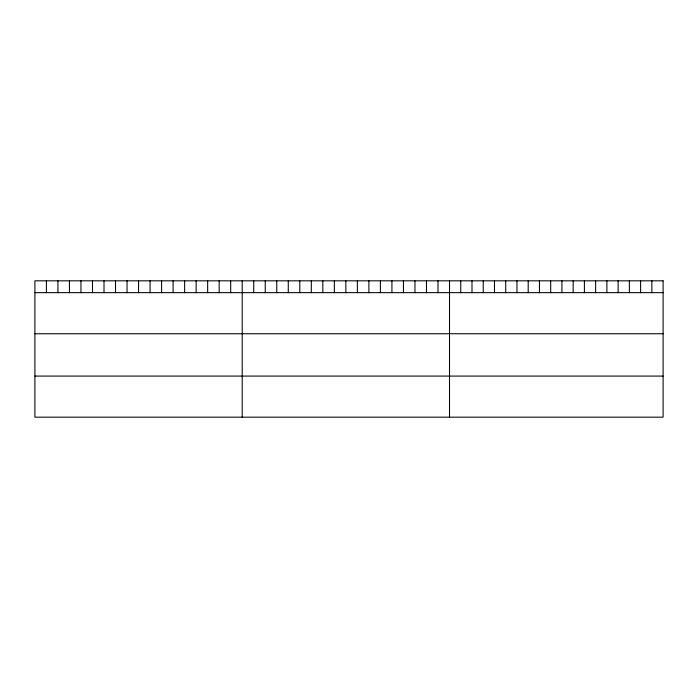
<?xml version="1.0" encoding="UTF-8"?>
<svg xmlns="http://www.w3.org/2000/svg" width="698" height="698" viewBox="0 0 698 698"><rect width="100%" height="100%" fill="white"/><g stroke="black" fill="none" stroke-linecap="round" stroke-linejoin="round"><path stroke-width="1.05" d="M34.9 292.654L663.1 292.654M34.9 333.749L663.1 333.749M34.9 376.082L663.1 376.082M651.862 280.823L651.862 292.654M640.616 280.823L640.616 292.654M629.378 280.823L629.378 292.654M618.131 280.823L618.131 292.654M606.894 280.823L606.894 292.654M595.647 280.823L595.647 292.654M584.409 280.823L584.409 292.654M573.171 280.823L573.171 292.654M561.925 280.823L561.925 292.654M550.687 280.823L550.687 292.654M539.441 280.823L539.441 292.654M528.203 280.823L528.203 292.654M516.965 280.823L516.965 292.654M505.718 280.823L505.718 292.654M494.481 280.823L494.481 292.654M483.234 280.823L483.234 292.654M471.996 280.823L471.996 292.654M460.75 280.823L460.75 292.654M449.512 280.823L449.512 417.177M437.995 280.823L437.995 292.654M426.478 280.823L426.478 292.654M414.961 280.823L414.961 292.654M403.444 280.823L403.444 292.654M391.927 280.823L391.927 292.654M380.41 280.823L380.41 292.654M368.893 280.823L368.893 292.654M357.376 280.823L357.376 292.654M345.859 280.823L345.859 292.654M334.342 280.823L334.342 292.654M322.825 280.823L322.825 292.654M311.308 280.823L311.308 292.654M299.791 280.823L299.791 292.654M288.274 280.823L288.274 292.654M276.757 280.823L276.757 292.654M265.24 280.823L265.24 292.654M253.723 280.823L253.723 292.654M242.206 280.823L242.206 417.177M230.689 280.823L230.689 292.654M219.172 280.823L219.172 292.654M207.655 280.823L207.655 292.654M196.138 280.823L196.138 292.654M184.621 280.823L184.621 292.654M173.104 280.823L173.104 292.654M161.587 280.823L161.587 292.654M150.07 280.823L150.07 292.654M138.553 280.823L138.553 292.654M127.036 280.823L127.036 292.654M115.519 280.823L115.519 292.654M104.002 280.823L104.002 292.654M92.485 280.823L92.485 292.654M80.968 280.823L80.968 292.654M69.451 280.823L69.451 292.654M57.934 280.823L57.934 292.654M46.417 280.823L46.417 292.654M663.1 280.823L34.9 280.823L34.9 417.177L663.1 417.177L663.1 280.823"/></g></svg>
